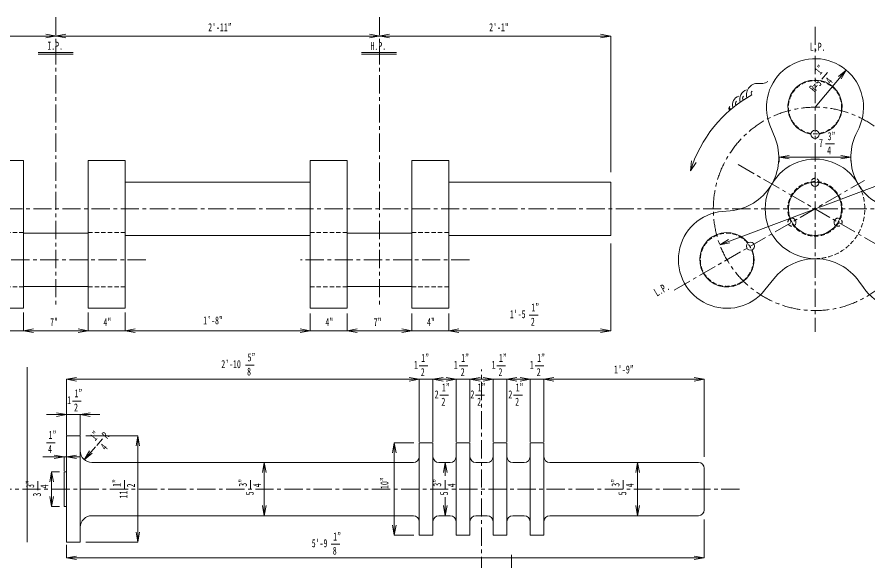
# Model space of a CAD drawing. Units: millimetres, scale not verified. Extents: x -4089 to 4089, y -2931 to 2931.
# Drawn here: x -530 to 1808, y -863 to 632 of the extents above; entities that cross this region are included whole.
import ezdxf
from ezdxf.enums import TextEntityAlignment as Align

# ---------------------------------------------------------------- set-up
doc = ezdxf.new("R2010")
doc.units = ezdxf.units.MM
doc.header["$LTSCALE"] = 10
doc.linetypes.add('CHAIN1', pattern=[8, 5, -1, 1, -1])
doc.linetypes.add('DASHED1', pattern=[1.8, 1.2, -0.6])
for name, color, linetype, lineweight in [('0-0_0', 3, 'Continuous', 18), ('0-1_芯', 4, 'CHAIN1', 18), ('0-2_寸法', 2, 'Continuous', 18)]:
    doc.layers.add(name, color=color, linetype=linetype, lineweight=lineweight)
doc.styles.add('ＭＳ ゴシック', font='')
doc.styles.get('ＭＳ ゴシック').set_extended_font_data('MS Gothic')

msp = doc.modelspace()

# ---------------------------------------------------------------- linework, layer by layer
at = {"layer": '0-0_0'}
for p, q in [((1526.86, 451.3), (1532.69, 454.21)), ((1538.71, 334.83), (1552.98, 298.78)), ((1774.69, 308.49), (1783.61, 327.68)), ((-511.58, 237.86), (-511.58, -168.54)), ((-232.18, 237.86), (-232.18, -168.54)), ((377.42, 237.86), (377.42, -168.54)), ((656.82, 237.86), (555.22, 237.86)), ((555.22, 237.86), (555.22, -168.54)), ((656.82, 237.86), (656.82, -168.54)), ((1320.37, 208.7), (1323.15, 236.89)), ((1320.37, 208.7), (1336.14, 232.23)), ((275.82, 177.53), (-232.18, 177.53)), ((1101.32, 177.53), (656.82, 177.53)), ((1101.32, 177.53), (1101.32, 31.48)), ((1430.04, 99.51), (1408.96, 97.64)), ((-333.78, 37.83), (-511.58, 37.83)), ((275.82, 31.48), (-232.18, 31.48)), ((555.22, 37.83), (377.42, 37.83)), ((1101.32, 31.48), (656.82, 31.48)), ((1525.23, -118.03), (1549.32, -87.64)), ((-333.78, -108.22), (-511.58, -108.22)), ((555.22, -108.22), (377.42, -108.22)), ((1783.35, -94.47), (1795.51, -111.8)), ((-511.58, -168.54), (-613.18, -168.54)), ((-232.18, -168.54), (-333.78, -168.54)), ((377.42, -168.54), (275.82, -168.54)), ((656.82, -168.54), (555.22, -168.54)), ((-393.92, -519.19), (-393.92, -811.29)), ((559.22, -592.21), (-324.07, -592.21)), ((660.82, -592.21), (629.07, -592.21)), ((762.42, -592.21), (730.67, -592.21)), ((864.02, -592.21), (832.27, -592.21)), ((1342.59, -592.21), (933.87, -592.21)), ((-400.27, -617.61), (-393.92, -617.61)), ((1358.46, -608.09), (1358.46, -722.39)), ((559.22, -738.26), (-324.07, -738.26)), ((660.82, -738.26), (629.07, -738.26)), ((762.42, -738.26), (730.67, -738.26)), ((864.02, -738.26), (832.27, -738.26)), ((1342.59, -738.26), (933.87, -738.26)), ((828.7, -1012.53), (828.7, -845.75))]:
    msp.add_line(p, q, dxfattribs=at)
at = {"layer": '0-0_0', "color": 1, "linetype": 'DASHED1'}
for p, q in [((-511.58, 39.43), (-613.18, 39.43)), ((-232.18, 39.43), (-333.78, 39.43)), ((377.42, 39.43), (275.82, 39.43)), ((656.82, 39.43), (555.22, 39.43)), ((-511.58, -109.82), (-613.18, -109.82)), ((-232.18, -109.82), (-333.78, -109.82)), ((377.42, -109.82), (275.82, -109.82)), ((656.82, -109.82), (555.22, -109.82))]:
    msp.add_line(p, q, dxfattribs=at)
at = {"layer": '0-0_0', "color": 7}
msp.add_line((-501.87, -811.29), (-501.87, -330.31), dxfattribs=at)
at = {"layer": '0-0_0'}
for points in [[(-511.58, 237.86), (-613.18, 237.86), (-613.18, -168.54)], [(-232.18, 237.86), (-333.78, 237.86), (-333.78, -168.54)], [(377.42, 237.86), (275.82, 237.86), (275.82, -168.54)], [(-393.92, -519.19), (-355.82, -519.19), (-355.82, -811.29), (-393.92, -811.29)], [(-393.92, -712.86), (-400.27, -712.86), (-400.27, -617.61)]]:
    msp.add_lwpolyline(points, dxfattribs=at)
for points in [[(575.09, -538.24), (613.19, -538.24), (613.19, -792.24), (575.09, -792.24)], [(676.69, -538.24), (714.79, -538.24), (714.79, -792.24), (676.69, -792.24)], [(778.29, -538.24), (816.39, -538.24), (816.39, -792.24), (778.29, -792.24)], [(879.89, -538.24), (917.99, -538.24), (917.99, -792.24), (879.89, -792.24)]]:
    msp.add_lwpolyline(points, close=True, dxfattribs=at)
at = {"layer": '0-0_0', "color": 1, "linetype": 'DASHED1'}
for centre, radius in [((1662.7, 383.91), 73.03), ((1662.7, 104.51), 75.03), ((1420.73, -35.19), 73.03)]:
    msp.add_circle(centre, radius, dxfattribs=at)
at = {"layer": '0-0_0'}
for centre, radius in [((1662.7, 309.28), 11.12), ((1662.7, 104.51), 73.03), ((1485.36, 2.12), 11.12)]:
    msp.add_circle(centre, radius, dxfattribs=at)
for centre, radius, start, end in [((1662.7, 383.91), 133.35, 335.06215, 201.59501), ((1505.8, 418.14), 31.32, 80.13805, 195.86992), ((1515.51, 474.02), 25.4, 260.13805, 296.54546), ((1662.7, 383.91), 74.62, 278.54964, 261.45036), ((1482.38, 406.16), 26.47, 107.01434, 198.97865), ((1495.11, 422.7), 7.63, 131.39208, 222.00299), ((1662.7, 104.51), 357.83, 118.96011, 163.07216), ((1460.39, 391.2), 24.47, 106.83625, 200.63562), ((1451.79, 394.46), 7.63, 131.39208, 222.00299), ((1471.51, 408.43), 7.63, 131.39208, 222.00299), ((1433.67, 379.73), 7.63, 131.39208, 222.00299), ((1431.12, 379.8), 2.29, 131.39208, 222.00299), ((1907.15, 246.9), 146.08, 155.06215, 261.59501), ((1417.15, 245.01), 146.08, 275.06215, 21.59501), ((1662.7, 104.51), 136.82, 30, 270), ((1662.7, 177.53), 11.12, 184.36868, 355.63132), ((1420.73, -35.19), 133.35, 95.06215, 321.59501), ((1904.66, -35.19), 133.35, 215.06215, 81.59501), ((1599.45, 68), 11.12, 304.36868, 115.63132), ((1725.94, 68), 11.12, 64.36868, 235.63132), ((1420.73, -35.19), 74.62, 38.54964, 21.45036), ((1663.79, -178.39), 146.08, 35.06215, 141.59501), ((-324.07, -560.46), 31.75, 180, 270), ((559.22, -576.34), 15.88, 270, 0), ((629.07, -576.34), 15.88, 180, 270), ((660.82, -576.34), 15.88, 270, 0), ((730.67, -576.34), 15.88, 180, 270), ((762.42, -576.34), 15.88, 270, 0), ((832.27, -576.34), 15.88, 180, 270), ((864.02, -576.34), 15.88, 270, 0), ((933.87, -576.34), 15.88, 180, 270), ((1342.59, -608.09), 15.88, 0, 90), ((1342.59, -722.39), 15.88, 270, 0), ((-324.07, -770.01), 31.75, 90, 180), ((559.22, -754.14), 15.88, 0, 90), ((629.07, -754.14), 15.88, 90, 180), ((660.82, -754.14), 15.88, 0, 90), ((730.67, -754.14), 15.88, 90, 180), ((762.42, -754.14), 15.88, 0, 90), ((832.27, -754.14), 15.88, 90, 180), ((864.02, -754.14), 15.88, 0, 90), ((933.87, -754.14), 15.88, 90, 180)]:
    msp.add_arc(centre, radius, start, end, dxfattribs=at)
at = {"layer": '0-0_0', "color": 1, "linetype": 'DASHED1'}
for centre, radius, start, end in [((1662.7, 177.53), 11.12, 355.63132, 184.36868), ((1662.7, 104.51), 136.82, 270.44183, 30), ((1599.45, 68), 11.12, 115.63132, 304.36868), ((1725.94, 68), 11.12, 235.63132, 64.36868)]:
    msp.add_arc(centre, radius, start, end, dxfattribs=at)
at = {"layer": '0-1_芯'}
for p, q in [((-422.68, 631.67), (-422.68, -160.93)), ((466.32, 631.67), (466.32, -167.73)), ((1662.7, 605.02), (1662.7, -233.41)), ((2049.57, -118.85), (1445.5, 229.91)), ((1275.82, -118.85), (1798.52, 182.93)), ((2045.22, 104.51), (-2621.8, 104.51)), ((-175.66, -35.19), (-640.1, -35.19)), ((713.34, -35.19), (248.9, -35.19)), ((746.54, -901), (746.54, -336.24)), ((1455.32, -665.24), (-3177.3, -665.24))]:
    msp.add_line(p, q, dxfattribs=at)
msp.add_circle((1662.7, 104.51), 279.4, dxfattribs=at)
at = {"layer": '0-2_寸法'}
for p, q in [((-2454.68, 579.38), (1101.32, 579.38)), ((-450.26, 584.25), (-395.11, 574.52)), ((-450.26, 574.52), (-395.11, 584.25)), ((438.74, 584.25), (493.89, 574.52)), ((438.74, 574.52), (493.89, 584.25)), ((1101.32, 579.38), (1073.74, 584.25)), ((1101.32, 579.38), (1073.74, 574.52)), ((1101.32, 205.52), (1101.32, 579.38)), ((-471.89, 533.91), (-375.64, 533.91)), ((-471.89, 529.34), (-375.64, 529.34)), ((417.11, 533.91), (513.36, 533.91)), ((417.11, 529.34), (513.36, 529.34)), ((1696.72, 479.12), (1681.22, 460.65)), ((1748.43, 486.05), (1726.98, 468.05)), ((1715.82, 282.93), (1691.71, 282.93)), ((1564.22, 246.59), (1591.79, 251.45)), ((1564.22, 246.59), (1591.79, 241.72)), ((1761.07, 246.59), (1733.5, 251.45)), ((1761.07, 246.59), (1733.5, 241.72)), ((1761.07, 235.45), (1761.07, 246.59)), ((1401.19, 6.13), (1924.2, 202.89)), ((1101.32, 9.68), (1101.32, -230.02)), ((1401.19, 6.13), (1425.28, 20.39)), ((1401.19, 6.13), (1428.71, 11.29)), ((-511.58, -179.87), (-511.58, -230.02)), ((-333.78, -179.87), (-333.78, -230.02)), ((-232.18, -179.87), (-232.18, -230.02)), ((275.82, -183.17), (275.82, -230.02)), ((377.42, -183.17), (377.42, -230.02)), ((555.22, -183.17), (555.22, -230.02)), ((656.82, -183.17), (656.82, -230.02)), ((901.85, -187.75), (877.74, -187.75)), ((1101.32, -230.02), (-2454.68, -230.02)), ((-511.58, -230.02), (-484.01, -225.16)), ((-511.58, -230.02), (-484.01, -234.88)), ((-333.78, -230.02), (-361.36, -225.16)), ((-333.78, -230.02), (-361.36, -234.88)), ((-232.18, -230.02), (-204.61, -225.16)), ((-232.18, -230.02), (-204.61, -234.88)), ((275.82, -230.02), (248.24, -225.16)), ((275.82, -230.02), (248.24, -234.88)), ((377.42, -230.02), (404.99, -225.16)), ((377.42, -230.02), (404.99, -234.88)), ((555.22, -230.02), (527.64, -225.16)), ((555.22, -230.02), (527.64, -234.88)), ((656.82, -230.02), (684.39, -225.16)), ((656.82, -230.02), (684.39, -234.88)), ((1101.32, -230.02), (1073.74, -225.16)), ((1101.32, -230.02), (1073.74, -234.88)), ((122.15, -324.74), (98.04, -324.74)), ((599.37, -326.24), (575.26, -326.24)), ((709.01, -326.24), (684.9, -326.24)), ((812.77, -326.24), (788.66, -326.24)), ((917.79, -326.24), (893.68, -326.24)), ((-393.92, -363.68), (-366.34, -358.82)), ((-393.92, -363.68), (1358.46, -363.68)), ((-393.92, -516.65), (-393.92, -363.68)), ((-393.92, -363.68), (-366.34, -368.54)), ((575.09, -363.68), (547.52, -358.82)), ((575.09, -363.68), (547.52, -368.54)), ((575.09, -535.7), (575.09, -363.68)), ((613.19, -363.68), (640.77, -358.82)), ((613.19, -535.7), (613.19, -363.68)), ((613.19, -363.68), (640.77, -368.54)), ((676.69, -363.68), (649.12, -358.82)), ((676.69, -363.68), (649.12, -368.54)), ((676.69, -535.7), (676.69, -363.68)), ((714.79, -363.68), (742.37, -358.82)), ((714.79, -535.7), (714.79, -363.68)), ((714.79, -363.68), (742.37, -368.54)), ((778.29, -363.68), (750.72, -358.82)), ((778.29, -363.68), (750.72, -368.54)), ((778.29, -535.7), (778.29, -363.68)), ((816.39, -363.68), (843.97, -358.82)), ((816.39, -535.7), (816.39, -363.68)), ((816.39, -363.68), (843.97, -368.54)), ((879.89, -363.68), (852.32, -358.82)), ((879.89, -363.68), (852.32, -368.54)), ((879.89, -535.7), (879.89, -363.68)), ((917.99, -363.68), (945.57, -358.82)), ((917.99, -535.7), (917.99, -363.68)), ((917.99, -363.68), (945.57, -368.54)), ((1358.46, -363.68), (1330.89, -358.82)), ((1358.46, -363.68), (1330.89, -368.54)), ((1358.46, -576.58), (1358.46, -363.68)), ((656.04, -407.57), (631.93, -407.57)), ((754.39, -407.57), (730.28, -407.57)), ((858.65, -407.57), (834.54, -407.57)), ((-353.35, -423.48), (-377.46, -423.48)), ((-301.8, -460.57), (-448.53, -460.57)), ((-393.92, -460.57), (-421.49, -455.7)), ((-393.92, -460.57), (-421.49, -465.43)), ((-355.82, -460.57), (-328.24, -455.7)), ((-355.82, -516.65), (-355.82, -460.57)), ((-355.82, -460.57), (-328.24, -465.43)), ((-341.03, -519.19), (-197.81, -519.19)), ((-294.84, -527.03), (-310.64, -545.23)), ((-197.81, -519.19), (-202.67, -546.76)), ((-197.81, -811.29), (-197.81, -519.19)), ((-197.81, -519.19), (-192.94, -546.76)), ((-424.55, -537.78), (-448.66, -537.78)), ((-314.02, -548.89), (-344.88, -584.44)), ((-344.88, -584.44), (-330.48, -560.43)), ((506.8, -538.24), (501.94, -565.81)), ((506.8, -538.24), (506.8, -792.24)), ((560.82, -538.24), (506.8, -538.24)), ((506.8, -538.24), (511.66, -565.81)), ((-458.66, -576.65), (-357.61, -576.65)), ((-400.27, -576.65), (-427.84, -571.79)), ((-400.27, -576.65), (-427.84, -581.52)), ((-400.27, -615.07), (-400.27, -576.65)), ((-393.92, -576.65), (-366.34, -571.79)), ((-393.92, -576.65), (-366.34, -581.52)), ((-344.88, -584.44), (-323.13, -566.8)), ((-393.92, -615.07), (-393.92, -588.41)), ((149.75, -592.21), (144.89, -619.79)), ((149.75, -592.21), (154.62, -619.79)), ((149.75, -592.21), (149.75, -738.26)), ((647.07, -592.21), (642.21, -619.79)), ((647.07, -592.21), (651.93, -619.79)), ((647.07, -628.77), (647.07, -592.21)), ((1175.29, -592.21), (1170.43, -619.79)), ((-434.67, -617.61), (-439.53, -645.19)), ((-434.67, -617.61), (-429.81, -645.19)), ((-434.67, -617.61), (-413.08, -617.61)), ((-472.26, -643.8), (-472.26, -667.91)), ((-234.35, -640.92), (-234.35, -665.03)), ((112.16, -640.32), (112.16, -664.44)), ((646.19, -640.32), (646.19, -664.44)), ((1135.93, -640.32), (1135.93, -664.44)), ((-434.67, -712.86), (-429.81, -685.29)), ((647.07, -738.26), (647.07, -687.73)), ((-434.67, -712.86), (-413.08, -712.86)), ((149.75, -738.26), (144.89, -710.69)), ((149.75, -738.26), (154.62, -710.69)), ((647.07, -738.26), (642.21, -710.69)), ((647.07, -738.26), (651.93, -710.69)), ((1175.29, -738.26), (1170.43, -710.69)), ((1175.29, -738.26), (1180.15, -710.69)), ((506.8, -792.24), (501.94, -764.66)), ((506.8, -792.24), (511.66, -764.66)), ((1358.46, -748.73), (1358.46, -854.28)), ((-197.81, -811.29), (-202.67, -783.71)), ((-197.81, -811.29), (-192.94, -783.71)), ((560.82, -792.24), (506.8, -792.24)), ((-341.03, -811.29), (-197.81, -811.29)), ((357.61, -816.98), (333.5, -816.98)), ((1358.46, -854.28), (-393.92, -854.28)), ((-393.92, -854.28), (-366.34, -859.14)), ((1358.46, -854.28), (1330.89, -849.41)), ((1358.46, -854.28), (1330.89, -859.14))]:
    msp.add_line(p, q, dxfattribs=at)
for points in [[(1662.7, 383.91), (1748.43, 486.05), (1734.42, 461.8)], [(1564.22, 232.71), (1564.22, 246.59), (1761.07, 246.59)], [(1175.29, -738.26), (1175.29, -592.21), (1180.15, -619.79)], [(-434.67, -617.61), (-434.67, -712.86), (-439.53, -685.29)], [(-393.92, -817.97), (-393.92, -854.28), (-366.34, -849.41)]]:
    msp.add_lwpolyline(points, dxfattribs=at)

# ---------------------------------------------------------------- texts
at = {"layer": '0-2_寸法', "style": 'ＭＳ ゴシック', "width": 0.6}
for s, p in [('2\'-11"', (-4.44, 585.99)), ('2\'-1"', (767.63, 585.99)), ('I.P.', (-446.42, 535.12)), ('H.P.', (441.33, 534.83)), ('L.P.', (1648.58, 532.36)), ('3”', (1697.47, 286.77)), ('7', (1673.8, 268.05)), ('4', (1696.12, 247.76)), ('1”', (883.5, -183.91)), ("1'-5", (824.32, -202.28)), ('7"', (-438.72, -224.16)), ('4"', (-292.11, -224.16)), ('1\'-8"', (-17.97, -219.32)), ('4"', (317.63, -224.16)), ('7"', (450.28, -224.16)), ('4"', (596.89, -224.16)), ('2', (882.15, -222.92)), ('5”', (103.8, -320.9)), ('1”', (581.02, -322.4)), ('1”', (690.66, -322.4)), ('1”', (794.42, -322.4)), ('1”', (899.44, -322.4)), ("2'-10", (31.58, -339.47)), ('1', (561.1, -341.24)), ('1', (670.74, -341.24)), ('1', (774.5, -341.24)), ('1', (879.52, -341.24)), ('1\'-9"', (1110.64, -354.25)), ('8', (102.45, -359.91)), ('2', (579.67, -361.42)), ('2', (689.31, -361.42)), ('2', (793.07, -361.42)), ('2', (898.09, -361.42)), ('1”', (637.69, -403.73)), ('1”', (736.04, -403.73)), ('1”', (840.3, -403.73)), ('1”', (-371.69, -419.64)), ('2', (617.77, -422.57)), ('2', (716.12, -422.57)), ('2', (820.38, -422.57)), ('1', (-391.62, -438.48)), ('2', (636.34, -442.74)), ('2', (734.69, -442.74)), ('2', (838.95, -442.74)), ('2', (-373.05, -458.65)), ('1”', (-442.9, -533.94)), ('4', (-444.25, -572.95)), ('1”', (339.26, -813.14)), ("5'-9", (280.08, -831.51)), ('8', (337.91, -852.15))]:
    msp.add_text(s, height=21.99, dxfattribs=at).set_placement(p, align=Align.BOTTOM_LEFT)
for s, rotation, p in [('1”', 49.991, (1681.98, 467.54)), ('R=5', 49.991, (1666.79, 419.33)), ('4', 49.991, (1710.99, 441.42)), ('L.P.', 30, (1231.53, -142.25)), ('1”', 49.044, (-309.76, -538.36)), ('R', 49.044, (-277.06, -532.9)), ('4', 49.044, (-281.19, -564.96)), ('3”', 90, (-476.1, -662.14)), ('1”', 90, (-238.19, -659.27)), ('2', 90, (-199.18, -660.62)), ('3”', 90, (108.32, -658.67)), ('4', 90, (147.33, -660.02)), ('10”', 90, (497.44, -664.92)), ('3”', 90, (642.35, -658.67)), ('4', 90, (681.36, -660.02)), ('3”', 90, (1132.09, -658.67)), ('4', 90, (1171.1, -660.02)), ('3', 90, (-457.38, -685.81)), ('4', 90, (-437.09, -663.49)), ('11', 90, (-219.72, -690.84)), ('5', 90, (127.04, -682.34)), ('5', 90, (661.07, -682.34)), ('5', 90, (1150.81, -682.34))]:
    msp.add_text(s, height=21.99, rotation=rotation, dxfattribs=at).set_placement(p, align=Align.BOTTOM_LEFT)

doc.saveas('drawing.dxf')
